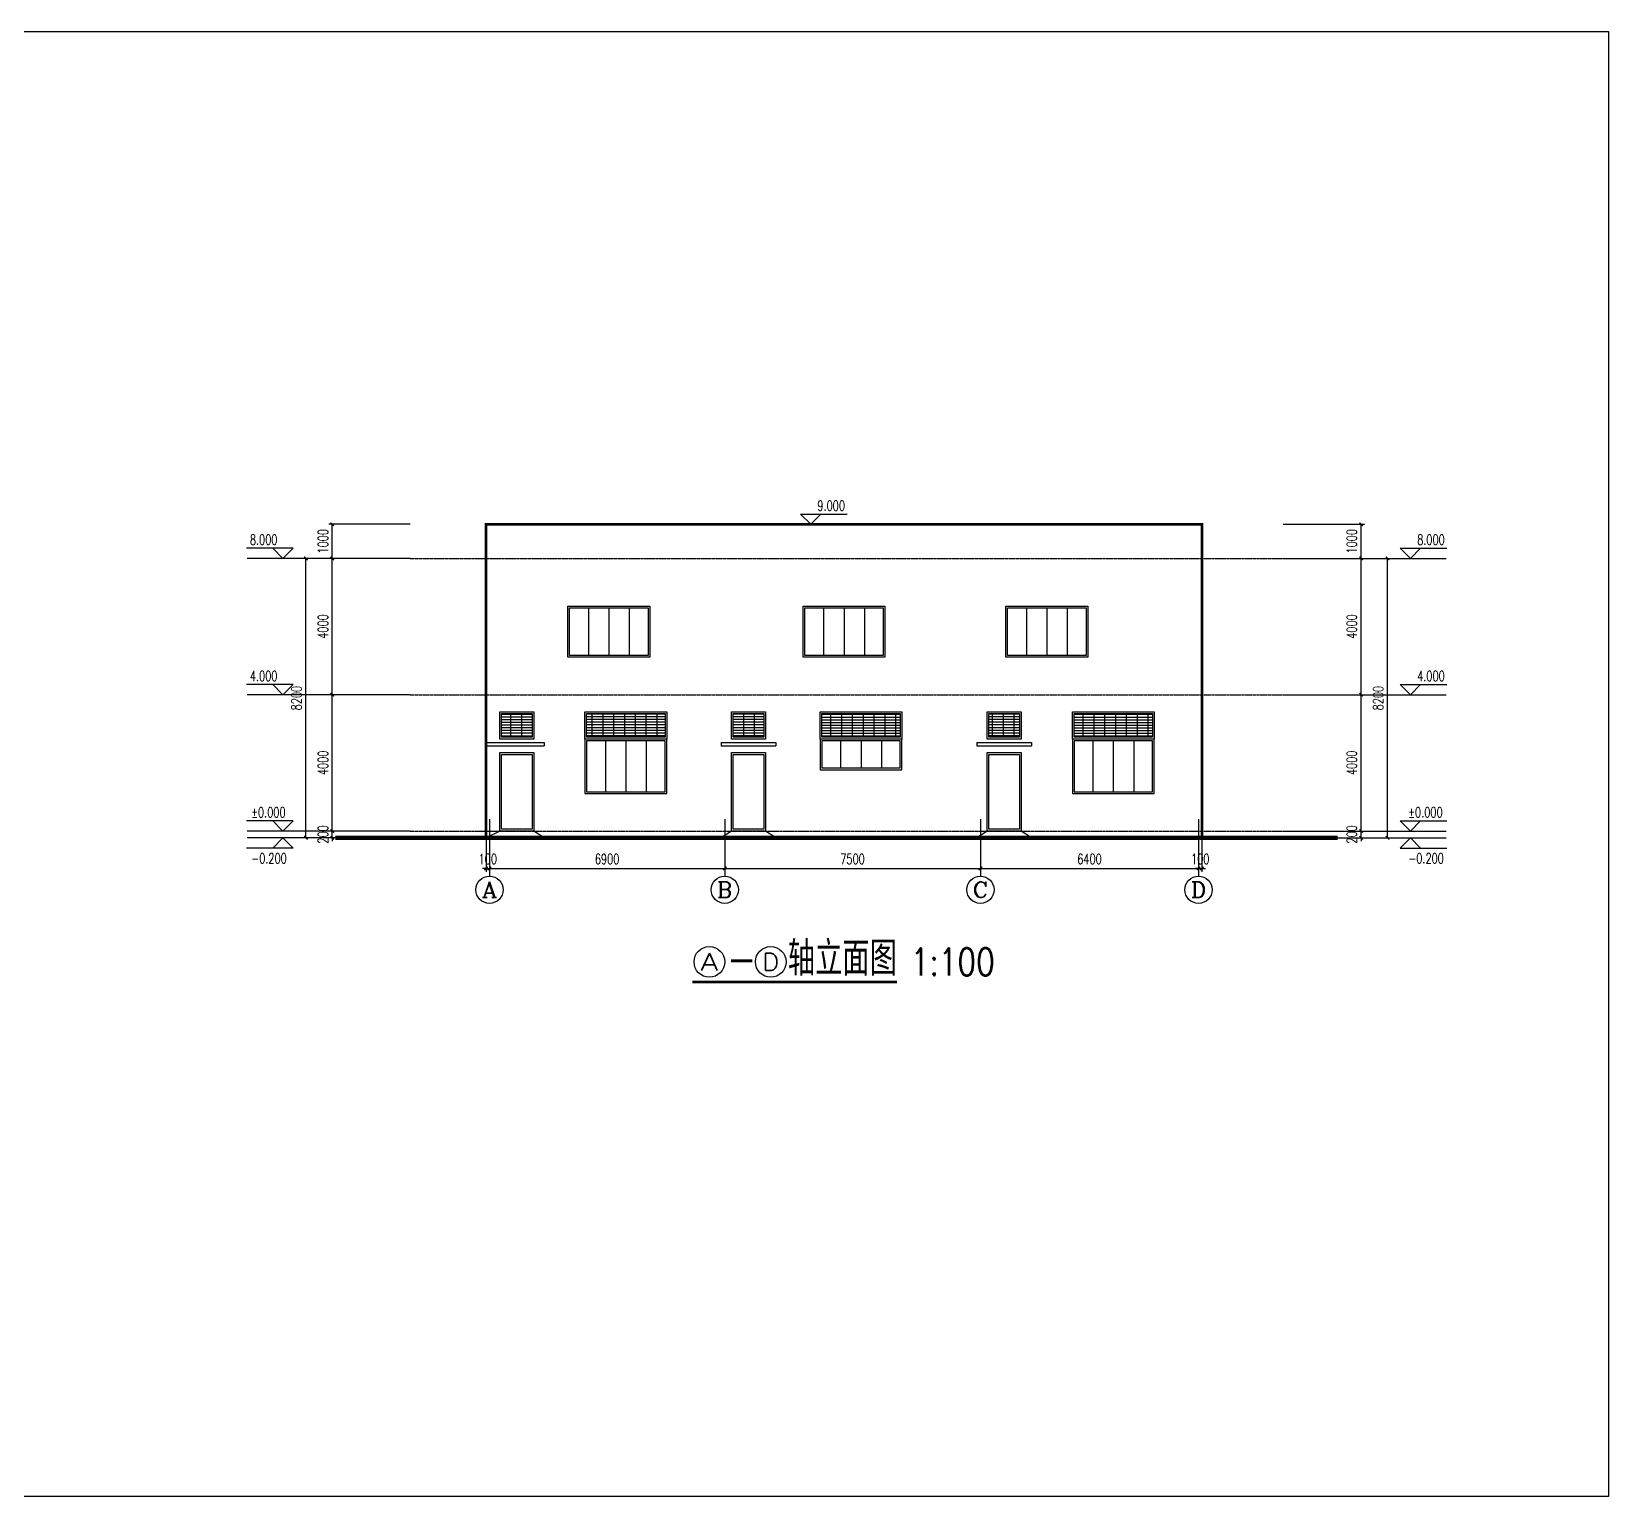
# Model space of a CAD drawing. Extents: x 5827 to 252697, y -546879 to 4066219.
# Drawn here: x 206438 to 252697, y 4023229 to 4066219 of the extents above; entities that cross this region are included whole.
import ezdxf
from ezdxf.enums import TextEntityAlignment as Align

# ---------------------------------------------------------------- set-up
doc = ezdxf.new("R2010")
doc.units = 0
doc.header["$MEASUREMENT"] = 0
doc.linetypes.add('DOTE', pattern=[2.42, 2, -0.2, 0.02, -0.2])
for name, color, linetype in [('AXIS', 3, 'Continuous'), ('AXIS_TEXT', 7, 'Continuous'), ('DIM_ELEV', 3, 'Continuous'), ('DIM_SYMB', 3, 'Continuous'), ('DOTE', 1, 'DOTE'), ('PUB_DIM', 3, 'Continuous'), ('PUB_HATCH', 8, 'Continuous'), ('PUB_TEXT', 7, 'Continuous'), ('立面', 40, 'Continuous')]:
    doc.layers.add(name, color=color, linetype=linetype)
doc.styles.add('_HZTXT', font='TXT', dxfattribs={"width": 0.8, "bigfont": 'HZTXT'})
doc.styles.add('_TCH_AXIS', font='COMPLEX', dxfattribs={"bigfont": 'GBCBIG'})
doc.styles.add('_TCH_DIM', font='SIMPLEX', dxfattribs={"bigfont": 'GBCBIG'})
doc.styles.add('_TCH_DIM_T3', font='SIMPLEX', dxfattribs={"width": 0.705882, "bigfont": 'GBCBIG'})
doc.styles.add('COMPLEX', font='COMPLEX')
doc.dimstyles.new('_TCH_ARCH&&100', dxfattribs={"dimtxt": 297.5, "dimasz": 100, "dimexe": 100, "dimexo": 0, "dimgap": 126.25, "dimtad": 1, "dimdec": 0, "dimzin": 0, "dimdsep": 46, "dimtxsty": '_TCH_DIM_T3', "dimblk": 'ARCHTICK', "dimcen": 0.09, "dimclrt": 7, "dimazin": 2, "dimtfac": 1, "dimtdec": 0, "dimtix": 1, "dimtmove": 2, "dimatfit": 3, "dimfxl": 0, "dimtolj": 1, "dimtzin": 0, "dimarcsym": 0})

# ---------------------------------------------------------------- blocks, each defined once
blk = doc.blocks.new('_ArchTick')
at = {"color": 0, "linetype": 'ByBlock', "const_width": 0.4}
blk.add_lwpolyline([(-0.5, -0.5), (0.5, 0.5)], dxfattribs=at)
blk = doc.blocks.new('*D6')
at = {"layer": 'AXIS', "color": 0, "lineweight": -2, "transparency": 16777216}
for p, q in [((219772, 4043103), (219772, 4041560)), ((219872, 4043103), (219872, 4041560)), ((219772, 4041660), (219672, 4041660)), ((219772, 4041660), (219872, 4041660)), ((219872, 4041660), (219972, 4041660))]:
    blk.add_line(p, q, dxfattribs=at)
at = {"layer": 'Defpoints', "color": 0, "transparency": 16777216}
for p in [(219772, 4043103), (219872, 4043103), (219872, 4041660)]:
    blk.add_point(p, dxfattribs=at)
at = {"layer": 'AXIS', "color": 0, "lineweight": -2, "transparency": 16777216, "xscale": 100, "yscale": 100, "zscale": 100}
blk.add_blockref('_ArchTick', (219772, 4041660), dxfattribs=at)
at = {"layer": 'AXIS', "color": 0, "lineweight": -2, "transparency": 16777216, "xscale": 100, "yscale": 100, "zscale": 100, "rotation": 180}
blk.add_blockref('_ArchTick', (219872, 4041660), dxfattribs=at)
at = {"layer": 'AXIS', "color": 7, "transparency": 16777216, "insert": (219822, 4041935), "char_height": 297.5, "attachment_point": 5, "style": '_TCH_DIM_T3'}
blk.add_mtext('\\A1;100', dxfattribs=at)
blk = doc.blocks.new('*D7')
at = {"layer": 'AXIS', "color": 0, "lineweight": -2, "transparency": 16777216}
for p, q in [((219872, 4043103), (219872, 4041560)), ((226772, 4043103), (226772, 4041560)), ((219872, 4041660), (226772, 4041660))]:
    blk.add_line(p, q, dxfattribs=at)
at = {"layer": 'Defpoints', "color": 0, "transparency": 16777216}
for p in [(219872, 4043103), (226772, 4043103), (226772, 4041660)]:
    blk.add_point(p, dxfattribs=at)
at = {"layer": 'AXIS', "color": 0, "lineweight": -2, "transparency": 16777216, "xscale": 100, "yscale": 100, "zscale": 100, "rotation": 180}
blk.add_blockref('_ArchTick', (219872, 4041660), dxfattribs=at)
at = {"layer": 'AXIS', "color": 0, "lineweight": -2, "transparency": 16777216, "xscale": 100, "yscale": 100, "zscale": 100}
blk.add_blockref('_ArchTick', (226772, 4041660), dxfattribs=at)
at = {"layer": 'AXIS', "color": 7, "transparency": 16777216, "insert": (223322, 4041935), "char_height": 297.5, "attachment_point": 5, "style": '_TCH_DIM_T3'}
blk.add_mtext('\\A1;6900', dxfattribs=at)
blk = doc.blocks.new('*D8')
at = {"layer": 'AXIS', "color": 0, "lineweight": -2, "transparency": 16777216}
for p, q in [((226772, 4043103), (226772, 4041560)), ((234272, 4043103), (234272, 4041560)), ((226772, 4041660), (234272, 4041660))]:
    blk.add_line(p, q, dxfattribs=at)
at = {"layer": 'Defpoints', "color": 0, "transparency": 16777216}
for p in [(226772, 4043103), (234272, 4043103), (234272, 4041660)]:
    blk.add_point(p, dxfattribs=at)
at = {"layer": 'AXIS', "color": 0, "lineweight": -2, "transparency": 16777216, "xscale": 100, "yscale": 100, "zscale": 100, "rotation": 180}
blk.add_blockref('_ArchTick', (226772, 4041660), dxfattribs=at)
at = {"layer": 'AXIS', "color": 0, "lineweight": -2, "transparency": 16777216, "xscale": 100, "yscale": 100, "zscale": 100}
blk.add_blockref('_ArchTick', (234272, 4041660), dxfattribs=at)
at = {"layer": 'AXIS', "color": 7, "transparency": 16777216, "insert": (230522, 4041935), "char_height": 297.5, "attachment_point": 5, "style": '_TCH_DIM_T3'}
blk.add_mtext('\\A1;7500', dxfattribs=at)
blk = doc.blocks.new('*D9')
at = {"layer": 'AXIS', "color": 0, "lineweight": -2, "transparency": 16777216}
for p, q in [((234272, 4043103), (234272, 4041560)), ((240672, 4043103), (240672, 4041560)), ((234272, 4041660), (240672, 4041660))]:
    blk.add_line(p, q, dxfattribs=at)
at = {"layer": 'Defpoints', "color": 0, "transparency": 16777216}
for p in [(234272, 4043103), (240672, 4043103), (240672, 4041660)]:
    blk.add_point(p, dxfattribs=at)
at = {"layer": 'AXIS', "color": 0, "lineweight": -2, "transparency": 16777216, "xscale": 100, "yscale": 100, "zscale": 100, "rotation": 180}
blk.add_blockref('_ArchTick', (234272, 4041660), dxfattribs=at)
at = {"layer": 'AXIS', "color": 0, "lineweight": -2, "transparency": 16777216, "xscale": 100, "yscale": 100, "zscale": 100}
blk.add_blockref('_ArchTick', (240672, 4041660), dxfattribs=at)
at = {"layer": 'AXIS', "color": 7, "transparency": 16777216, "insert": (237472, 4041935), "char_height": 297.5, "attachment_point": 5, "style": '_TCH_DIM_T3'}
blk.add_mtext('\\A1;6400', dxfattribs=at)
blk = doc.blocks.new('*D10')
at = {"layer": 'AXIS', "color": 0, "lineweight": -2, "transparency": 16777216}
for p, q in [((240672, 4043103), (240672, 4041560)), ((240772, 4043103), (240772, 4041560)), ((240672, 4041660), (240572, 4041660)), ((240672, 4041660), (240772, 4041660)), ((240772, 4041660), (240872, 4041660))]:
    blk.add_line(p, q, dxfattribs=at)
at = {"layer": 'Defpoints', "color": 0, "transparency": 16777216}
for p in [(240672, 4043103), (240772, 4043103), (240772, 4041660)]:
    blk.add_point(p, dxfattribs=at)
at = {"layer": 'AXIS', "color": 0, "lineweight": -2, "transparency": 16777216, "xscale": 100, "yscale": 100, "zscale": 100}
blk.add_blockref('_ArchTick', (240672, 4041660), dxfattribs=at)
at = {"layer": 'AXIS', "color": 0, "lineweight": -2, "transparency": 16777216, "xscale": 100, "yscale": 100, "zscale": 100, "rotation": 180}
blk.add_blockref('_ArchTick', (240772, 4041660), dxfattribs=at)
at = {"layer": 'AXIS', "color": 7, "transparency": 16777216, "insert": (240722, 4041935), "char_height": 297.5, "attachment_point": 5, "style": '_TCH_DIM_T3'}
blk.add_mtext('\\A1;100', dxfattribs=at)
blk = doc.blocks.new('*D11')
at = {"layer": 'Defpoints', "color": 0, "transparency": 16777216}
for p in [(214487, 4050758), (217545, 4050758), (217545, 4042558)]:
    blk.add_point(p, dxfattribs=at)
at = {"layer": 'PUB_DIM', "color": 0, "lineweight": -2, "transparency": 16777216}
for p, q in [((217545, 4050758), (214387, 4050758)), ((214487, 4042558), (214487, 4050758)), ((217545, 4042558), (214387, 4042558))]:
    blk.add_line(p, q, dxfattribs=at)
at = {"layer": 'PUB_DIM', "color": 0, "lineweight": -2, "transparency": 16777216, "xscale": 100, "yscale": 100, "zscale": 100}
for p, rotation in [((214487, 4050758), 90), ((214487, 4042558), 270)]:
    blk.add_blockref('_ArchTick', p, dxfattribs=dict(at, rotation=rotation))
at = {"layer": 'PUB_DIM', "color": 7, "transparency": 16777216, "insert": (214212, 4046658), "char_height": 297.5, "attachment_point": 5, "rotation": 90, "style": '_TCH_DIM_T3'}
blk.add_mtext('\\A1;8200', dxfattribs=at)
blk = doc.blocks.new('*D12')
at = {"layer": 'Defpoints', "color": 0, "transparency": 16777216}
for p in [(215262, 4051758), (217545, 4051758), (217545, 4050758)]:
    blk.add_point(p, dxfattribs=at)
at = {"layer": 'PUB_DIM', "color": 0, "lineweight": -2, "transparency": 16777216}
for p, q in [((217545, 4051758), (215162, 4051758)), ((215262, 4050758), (215262, 4051758)), ((217545, 4050758), (215162, 4050758))]:
    blk.add_line(p, q, dxfattribs=at)
at = {"layer": 'PUB_DIM', "color": 0, "lineweight": -2, "transparency": 16777216, "xscale": 100, "yscale": 100, "zscale": 100}
for p, rotation in [((215262, 4051758), 90), ((215262, 4050758), 270)]:
    blk.add_blockref('_ArchTick', p, dxfattribs=dict(at, rotation=rotation))
at = {"layer": 'PUB_DIM', "color": 7, "transparency": 16777216, "insert": (214987, 4051258), "char_height": 297.5, "attachment_point": 5, "rotation": 90, "style": '_TCH_DIM_T3'}
blk.add_mtext('\\A1;1000', dxfattribs=at)
blk = doc.blocks.new('*D13')
at = {"layer": 'Defpoints', "color": 0, "transparency": 16777216}
for p in [(215262, 4050758), (217545, 4050758), (217545, 4046758)]:
    blk.add_point(p, dxfattribs=at)
at = {"layer": 'PUB_DIM', "color": 0, "lineweight": -2, "transparency": 16777216}
for p, q in [((217545, 4050758), (215162, 4050758)), ((215262, 4046758), (215262, 4050758)), ((217545, 4046758), (215162, 4046758))]:
    blk.add_line(p, q, dxfattribs=at)
at = {"layer": 'PUB_DIM', "color": 0, "lineweight": -2, "transparency": 16777216, "xscale": 100, "yscale": 100, "zscale": 100}
for p, rotation in [((215262, 4050758), 90), ((215262, 4046758), 270)]:
    blk.add_blockref('_ArchTick', p, dxfattribs=dict(at, rotation=rotation))
at = {"layer": 'PUB_DIM', "color": 7, "transparency": 16777216, "insert": (214987, 4048758), "char_height": 297.5, "attachment_point": 5, "rotation": 90, "style": '_TCH_DIM_T3'}
blk.add_mtext('\\A1;4000', dxfattribs=at)
blk = doc.blocks.new('*D14')
at = {"layer": 'Defpoints', "color": 0, "transparency": 16777216}
for p in [(215262, 4046758), (217545, 4046758), (217545, 4042758)]:
    blk.add_point(p, dxfattribs=at)
at = {"layer": 'PUB_DIM', "color": 0, "lineweight": -2, "transparency": 16777216}
for p, q in [((217545, 4046758), (215162, 4046758)), ((215262, 4042758), (215262, 4046758)), ((217545, 4042758), (215162, 4042758))]:
    blk.add_line(p, q, dxfattribs=at)
at = {"layer": 'PUB_DIM', "color": 0, "lineweight": -2, "transparency": 16777216, "xscale": 100, "yscale": 100, "zscale": 100}
for p, rotation in [((215262, 4046758), 90), ((215262, 4042758), 270)]:
    blk.add_blockref('_ArchTick', p, dxfattribs=dict(at, rotation=rotation))
at = {"layer": 'PUB_DIM', "color": 7, "transparency": 16777216, "insert": (214987, 4044758), "char_height": 297.5, "attachment_point": 5, "rotation": 90, "style": '_TCH_DIM_T3'}
blk.add_mtext('\\A1;4000', dxfattribs=at)
blk = doc.blocks.new('*D15')
at = {"layer": 'Defpoints', "color": 0, "transparency": 16777216}
for p in [(215262, 4042758), (217545, 4042758), (217545, 4042558)]:
    blk.add_point(p, dxfattribs=at)
at = {"layer": 'PUB_DIM', "color": 0, "lineweight": -2, "transparency": 16777216}
for p, q in [((217545, 4042758), (215162, 4042758)), ((217545, 4042558), (215162, 4042558)), ((215262, 4042758), (215262, 4042858)), ((215262, 4042558), (215262, 4042758)), ((215262, 4042558), (215262, 4042458))]:
    blk.add_line(p, q, dxfattribs=at)
at = {"layer": 'PUB_DIM', "color": 0, "lineweight": -2, "transparency": 16777216, "xscale": 100, "yscale": 100, "zscale": 100}
for p, rotation in [((215262, 4042758), 270), ((215262, 4042558), 90)]:
    blk.add_blockref('_ArchTick', p, dxfattribs=dict(at, rotation=rotation))
at = {"layer": 'PUB_DIM', "color": 7, "transparency": 16777216, "insert": (214987, 4042658), "char_height": 297.5, "attachment_point": 5, "rotation": 90, "style": '_TCH_DIM_T3'}
blk.add_mtext('\\A1;200', dxfattribs=at)
blk = doc.blocks.new('*D16')
at = {"layer": 'Defpoints', "color": 0, "transparency": 16777216}
for p in [(243157, 4050758), (246215, 4050758), (243157, 4042558)]:
    blk.add_point(p, dxfattribs=at)
at = {"layer": 'PUB_DIM', "color": 0, "lineweight": -2, "transparency": 16777216}
for p, q in [((243157, 4050758), (246315, 4050758)), ((246215, 4042558), (246215, 4050758)), ((243157, 4042558), (246315, 4042558))]:
    blk.add_line(p, q, dxfattribs=at)
at = {"layer": 'PUB_DIM', "color": 0, "lineweight": -2, "transparency": 16777216, "xscale": 100, "yscale": 100, "zscale": 100}
for p, rotation in [((246215, 4050758), 90), ((246215, 4042558), 270)]:
    blk.add_blockref('_ArchTick', p, dxfattribs=dict(at, rotation=rotation))
at = {"layer": 'PUB_DIM', "color": 7, "transparency": 16777216, "insert": (245940, 4046658), "char_height": 297.5, "attachment_point": 5, "rotation": 90, "style": '_TCH_DIM_T3'}
blk.add_mtext('\\A1;8200', dxfattribs=at)
blk = doc.blocks.new('*D17')
at = {"layer": 'Defpoints', "color": 0, "transparency": 16777216}
for p in [(243157, 4051758), (245441, 4051758), (243157, 4050758)]:
    blk.add_point(p, dxfattribs=at)
at = {"layer": 'PUB_DIM', "color": 0, "lineweight": -2, "transparency": 16777216}
for p, q in [((243157, 4051758), (245541, 4051758)), ((245441, 4050758), (245441, 4051758)), ((243157, 4050758), (245541, 4050758))]:
    blk.add_line(p, q, dxfattribs=at)
at = {"layer": 'PUB_DIM', "color": 0, "lineweight": -2, "transparency": 16777216, "xscale": 100, "yscale": 100, "zscale": 100}
for p, rotation in [((245441, 4051758), 90), ((245441, 4050758), 270)]:
    blk.add_blockref('_ArchTick', p, dxfattribs=dict(at, rotation=rotation))
at = {"layer": 'PUB_DIM', "color": 7, "transparency": 16777216, "insert": (245166, 4051258), "char_height": 297.5, "attachment_point": 5, "rotation": 90, "style": '_TCH_DIM_T3'}
blk.add_mtext('\\A1;1000', dxfattribs=at)
blk = doc.blocks.new('*D18')
at = {"layer": 'Defpoints', "color": 0, "transparency": 16777216}
for p in [(243157, 4050758), (245441, 4050758), (243157, 4046758)]:
    blk.add_point(p, dxfattribs=at)
at = {"layer": 'PUB_DIM', "color": 0, "lineweight": -2, "transparency": 16777216}
for p, q in [((243157, 4050758), (245541, 4050758)), ((245441, 4046758), (245441, 4050758)), ((243157, 4046758), (245541, 4046758))]:
    blk.add_line(p, q, dxfattribs=at)
at = {"layer": 'PUB_DIM', "color": 0, "lineweight": -2, "transparency": 16777216, "xscale": 100, "yscale": 100, "zscale": 100}
for p, rotation in [((245441, 4050758), 90), ((245441, 4046758), 270)]:
    blk.add_blockref('_ArchTick', p, dxfattribs=dict(at, rotation=rotation))
at = {"layer": 'PUB_DIM', "color": 7, "transparency": 16777216, "insert": (245166, 4048758), "char_height": 297.5, "attachment_point": 5, "rotation": 90, "style": '_TCH_DIM_T3'}
blk.add_mtext('\\A1;4000', dxfattribs=at)
blk = doc.blocks.new('*D19')
at = {"layer": 'Defpoints', "color": 0, "transparency": 16777216}
for p in [(243157, 4046758), (245441, 4046758), (243157, 4042758)]:
    blk.add_point(p, dxfattribs=at)
at = {"layer": 'PUB_DIM', "color": 0, "lineweight": -2, "transparency": 16777216}
for p, q in [((243157, 4046758), (245541, 4046758)), ((245441, 4042758), (245441, 4046758)), ((243157, 4042758), (245541, 4042758))]:
    blk.add_line(p, q, dxfattribs=at)
at = {"layer": 'PUB_DIM', "color": 0, "lineweight": -2, "transparency": 16777216, "xscale": 100, "yscale": 100, "zscale": 100}
for p, rotation in [((245441, 4046758), 90), ((245441, 4042758), 270)]:
    blk.add_blockref('_ArchTick', p, dxfattribs=dict(at, rotation=rotation))
at = {"layer": 'PUB_DIM', "color": 7, "transparency": 16777216, "insert": (245166, 4044758), "char_height": 297.5, "attachment_point": 5, "rotation": 90, "style": '_TCH_DIM_T3'}
blk.add_mtext('\\A1;4000', dxfattribs=at)
blk = doc.blocks.new('*D20')
at = {"layer": 'Defpoints', "color": 0, "transparency": 16777216}
for p in [(243157, 4042758), (243157, 4042558), (245441, 4042758)]:
    blk.add_point(p, dxfattribs=at)
at = {"layer": 'PUB_DIM', "color": 0, "lineweight": -2, "transparency": 16777216}
for p, q in [((243157, 4042758), (245541, 4042758)), ((243157, 4042558), (245541, 4042558)), ((245441, 4042758), (245441, 4042858)), ((245441, 4042558), (245441, 4042758)), ((245441, 4042558), (245441, 4042458))]:
    blk.add_line(p, q, dxfattribs=at)
at = {"layer": 'PUB_DIM', "color": 0, "lineweight": -2, "transparency": 16777216, "xscale": 100, "yscale": 100, "zscale": 100}
for p, rotation in [((245441, 4042758), 270), ((245441, 4042558), 90)]:
    blk.add_blockref('_ArchTick', p, dxfattribs=dict(at, rotation=rotation))
at = {"layer": 'PUB_DIM', "color": 7, "transparency": 16777216, "insert": (245166, 4042658), "char_height": 297.5, "attachment_point": 5, "rotation": 90, "style": '_TCH_DIM_T3'}
blk.add_mtext('\\A1;200', dxfattribs=at)
blk = doc.blocks.new('_AXISO')
blk.add_circle((0, 0), 0.5)
at = {"layer": 'AXIS_TEXT', "style": 'COMPLEX', "width": 1.041667}
blk.add_attdef('A', text='', height=0.56, dxfattribs=at).set_placement((-0.25, -0.28), (0.25, -0.28), align=Align.FIT)

msp = doc.modelspace()

# ---------------------------------------------------------------- hatches: boundary and pattern name
at = {"layer": 'PUB_HATCH'}
h = msp.add_hatch(dxfattribs=at)
h.set_pattern_fill('GRATE', color=256, scale=100, style=0)
h.set_pattern_definition([(0, (268127.33, 4071033.99), (0, 79.375), []), (90, (268127.33, 4071034), (-317.5, 2e-14), [])])
h.paths.add_polyline_path([(221122.09, 4045507.69), (221122.09, 4046207.69), (220222.09, 4046207.69), (220222.09, 4045507.69)])
h = msp.add_hatch(dxfattribs=at)
h.set_pattern_fill('GRATE', color=256, scale=100, style=0)
h.set_pattern_definition([(0, (0, 4116125.79), (0, 79.375), []), (90, (0, 4116125.8), (-317.5, 2e-14), [])])
h.paths.add_polyline_path([(234522.09, 4045507.69), (235422.09, 4045507.69), (235422.09, 4046207.69), (234522.09, 4046207.69)])
h.paths.add_polyline_path([(225022.09, 4045507.69), (225022.09, 4046207.69), (222722.09, 4046207.69), (222722.09, 4045507.69)])
h.paths.add_polyline_path([(227922.09, 4045507.69), (227922.09, 4046207.69), (227022.09, 4046207.69), (227022.09, 4045507.69)])
h = msp.add_hatch(dxfattribs=at)
h.set_pattern_fill('GRATE', color=256, scale=100, style=0)
h.set_pattern_definition([(0, (145751.42, 4223585.43), (0, 79.375), []), (90, (145751.42, 4223585.43), (-317.5, 2e-14), [])])
h.paths.add_polyline_path([(231922.09, 4045507.69), (231922.09, 4046207.69), (229622.09, 4046207.69), (229622.09, 4045507.69)])
h = msp.add_hatch(dxfattribs=at)
h.set_pattern_fill('GRATE', color=256, scale=100, style=0)
h.set_pattern_definition([(0, (153151.42, 4223585.43), (0, 79.375), []), (90, (153151.42, 4223585.43), (-317.5, 2e-14), [])])
h.paths.add_polyline_path([(239322.09, 4045507.69), (239322.09, 4046207.69), (237022.09, 4046207.69), (237022.09, 4045507.69)])

# ---------------------------------------------------------------- linework, layer by layer
at = {"color": 142, "linetype": 'Continuous'}
for p, q in [((222772.09, 4049307.69), (222772.09, 4047907.69)), ((223372.09, 4049307.69), (223372.09, 4047907.69)), ((223972.09, 4049307.69), (223972.09, 4047907.69)), ((229672.09, 4049307.69), (229672.09, 4047907.69)), ((230272.09, 4049307.69), (230272.09, 4047907.69)), ((230872.09, 4049307.69), (230872.09, 4047907.69)), ((235622.09, 4049307.69), (235622.09, 4047907.69)), ((236222.09, 4049307.69), (236222.09, 4047907.69)), ((236822.09, 4049307.69), (236822.09, 4047907.69)), ((223272.09, 4045407.69), (223272.09, 4043907.69)), ((223872.09, 4045407.69), (223872.09, 4043907.69)), ((224472.09, 4045407.69), (224472.09, 4043907.69)), ((230172.09, 4045407.69), (230172.09, 4044607.69)), ((230772.09, 4045407.69), (230772.09, 4044607.69)), ((231372.09, 4045407.69), (231372.09, 4044607.69)), ((237572.09, 4045407.69), (237572.09, 4043907.69)), ((238172.09, 4045407.69), (238172.09, 4043907.69)), ((238772.09, 4045407.69), (238772.09, 4043907.69))]:
    msp.add_line(p, q, dxfattribs=at)
msp.add_lwpolyline([(39018.805, 4066219.231), (252696.661, 4066219.231), (252696.661, 4023229.388), (39018.805, 4023229.388)], close=True)
for points in [[(224522.09, 4047907.69), (222222.09, 4047907.69), (222222.09, 4049307.69), (224522.09, 4049307.69)], [(231422.09, 4047907.69), (229122.09, 4047907.69), (229122.09, 4049307.69), (231422.09, 4049307.69)], [(237372.09, 4047907.69), (235072.09, 4047907.69), (235072.09, 4049307.69), (237372.09, 4049307.69)], [(220222.09, 4045507.69), (220222.09, 4046207.69), (221122.09, 4046207.69), (221122.09, 4045507.69)], [(222722.09, 4045507.69), (222722.09, 4046207.69), (225022.09, 4046207.69), (225022.09, 4045507.69)], [(227022.09, 4045507.69), (227022.09, 4046207.69), (227922.09, 4046207.69), (227922.09, 4045507.69)], [(229622.09, 4045507.69), (229622.09, 4046207.69), (231922.09, 4046207.69), (231922.09, 4045507.69)], [(234522.09, 4045507.69), (234522.09, 4046207.69), (235422.09, 4046207.69), (235422.09, 4045507.69)], [(237022.09, 4045507.69), (237022.09, 4046207.69), (239322.09, 4046207.69), (239322.09, 4045507.69)], [(222722.09, 4043907.69), (225022.09, 4043907.69), (225022.09, 4045407.69), (222722.09, 4045407.69)], [(229622.09, 4044607.69), (231922.09, 4044607.69), (231922.09, 4045407.69), (229622.09, 4045407.69)], [(237022.09, 4043907.69), (239322.09, 4043907.69), (239322.09, 4045407.69), (237022.09, 4045407.69)], [(220222.09, 4042807.69), (220222.09, 4045007.69), (221122.09, 4045007.69), (221122.09, 4042807.69)], [(227022.09, 4042807.69), (227022.09, 4045007.69), (227922.09, 4045007.69), (227922.09, 4042807.69)], [(234522.09, 4042807.69), (234522.09, 4045007.69), (235422.09, 4045007.69), (235422.09, 4042807.69)]]:
    msp.add_lwpolyline(points, close=True, dxfattribs=at)
at = {"layer": 'AXIS'}
for p, q in [((219872.09, 4043103.128), (219872.09, 4041435.383)), ((226772.09, 4043103.128), (226772.09, 4041435.383)), ((234272.09, 4043103.128), (234272.09, 4041435.383)), ((240672.09, 4043103.128), (240672.09, 4041435.383))]:
    msp.add_line(p, q, dxfattribs=at)
at = {"layer": 'DIM_ELEV'}
for p, q in [((229294.07, 4051757.69), (228994.07, 4052057.69)), ((228994.07, 4052057.69), (230361.092, 4052057.69)), ((229294.07, 4051757.69), (229594.07, 4052057.69)), ((214114.583, 4051057.69), (212747.561, 4051057.69)), ((213814.583, 4050757.69), (213514.583, 4051057.69)), ((213814.583, 4050757.69), (214114.583, 4051057.69)), ((246887.661, 4050757.69), (246587.661, 4051057.69)), ((246587.661, 4051057.69), (247954.683, 4051057.69)), ((246887.661, 4050757.69), (247187.661, 4051057.69)), ((217545.031, 4050757.69), (212763.8, 4050757.69)), ((243157.212, 4050757.69), (247938.444, 4050757.69)), ((214114.583, 4047057.69), (212747.561, 4047057.69)), ((217545.031, 4046757.69), (212763.8, 4046757.69)), ((213814.583, 4046757.69), (213514.583, 4047057.69)), ((213814.583, 4046757.69), (214114.583, 4047057.69)), ((243157.212, 4046757.69), (247938.444, 4046757.69)), ((246887.661, 4046757.69), (246587.661, 4047057.69)), ((246587.661, 4047057.69), (247954.683, 4047057.69)), ((246887.661, 4046757.69), (247187.661, 4047057.69)), ((214114.583, 4043057.69), (212747.561, 4043057.69)), ((213814.583, 4042757.69), (213514.583, 4043057.69)), ((213814.583, 4042757.69), (214114.583, 4043057.69)), ((246887.661, 4042757.69), (246587.661, 4043057.69)), ((246587.661, 4043057.69), (247954.683, 4043057.69)), ((246887.661, 4042757.69), (247187.661, 4043057.69)), ((217545.031, 4042757.69), (212763.8, 4042757.69)), ((217545.031, 4042557.69), (212763.8, 4042557.69)), ((213814.583, 4042557.69), (213514.583, 4042257.69)), ((213814.583, 4042557.69), (214114.583, 4042257.69)), ((243157.212, 4042757.69), (247938.444, 4042757.69)), ((243157.212, 4042557.69), (247938.444, 4042557.69)), ((246887.661, 4042557.69), (246587.661, 4042257.69)), ((246887.661, 4042557.69), (247187.661, 4042257.69)), ((214114.583, 4042257.69), (212747.561, 4042257.69)), ((246587.661, 4042257.69), (247954.683, 4042257.69))]:
    msp.add_line(p, q, dxfattribs=at)
at = {"layer": 'DIM_SYMB', "const_width": 70}
msp.add_lwpolyline([(225822.333, 4038327.353), (231827.058, 4038327.353)], dxfattribs=at)
at = {"layer": 'DOTE', "linetype": 'DOTE'}
for p, q in [((217545.031, 4050757.69), (243157.212, 4050757.69)), ((217545.031, 4046757.69), (243157.212, 4046757.69)), ((217545.031, 4042757.69), (243157.212, 4042757.69))]:
    msp.add_line(p, q, dxfattribs=at)
at = {"layer": 'PUB_TEXT'}
for centre in [(226322.333, 4038917.353), (228122.333, 4038917.353)]:
    msp.add_circle(centre, 450, dxfattribs=at)
at = {"layer": '立面'}
for p, q in [((219772.09, 4051757.69), (219772.09, 4042557.69)), ((219772.09, 4051757.69), (240772.09, 4051757.69)), ((240772.09, 4051757.69), (240772.09, 4042557.69)), ((219772.09, 4045357.69), (221472.09, 4045357.69)), ((221472.09, 4045357.69), (221472.09, 4045257.69)), ((226672.09, 4045357.69), (226672.09, 4045257.69)), ((226672.09, 4045357.69), (228272.09, 4045357.69)), ((228272.09, 4045357.69), (228272.09, 4045257.69)), ((234172.09, 4045357.69), (234172.09, 4045257.69)), ((234172.09, 4045357.69), (235772.09, 4045357.69)), ((235772.09, 4045357.69), (235772.09, 4045257.69)), ((219772.09, 4045257.69), (221472.09, 4045257.69)), ((226672.09, 4045257.69), (228272.09, 4045257.69)), ((234172.09, 4045257.69), (235772.09, 4045257.69)), ((215354.345, 4042557.69), (244751.854, 4042557.69)), ((220172.09, 4042757.69), (219772.09, 4042557.69)), ((221172.09, 4042757.69), (220172.09, 4042757.69)), ((221472.09, 4042557.69), (221172.09, 4042757.69)), ((226972.09, 4042757.69), (226672.09, 4042557.69)), ((227972.09, 4042757.69), (226972.09, 4042757.69)), ((228272.09, 4042557.69), (227972.09, 4042757.69)), ((234472.09, 4042757.69), (234172.09, 4042557.69)), ((235472.09, 4042757.69), (234472.09, 4042757.69)), ((235772.09, 4042557.69), (235472.09, 4042757.69))]:
    msp.add_line(p, q, dxfattribs=at)
for points, const_width in [([(219772.09, 4042557.69), (219772.09, 4051757.69), (240772.09, 4051757.69), (240772.09, 4042557.69)], 80), ([(244751.854, 4042557.69), (215354.345, 4042557.69)], 120)]:
    msp.add_lwpolyline(points, dxfattribs=dict(at, const_width=const_width))
for points in [[(224572.09, 4047857.69), (222172.09, 4047857.69), (222172.09, 4049357.69), (224572.09, 4049357.69), (224572.09, 4047857.69)], [(231472.09, 4047857.69), (229072.09, 4047857.69), (229072.09, 4049357.69), (231472.09, 4049357.69), (231472.09, 4047857.69)], [(237422.09, 4047857.69), (235022.09, 4047857.69), (235022.09, 4049357.69), (237422.09, 4049357.69), (237422.09, 4047857.69)], [(220172.09, 4045457.69), (220172.09, 4046257.69), (221172.09, 4046257.69), (221172.09, 4045457.69), (220172.09, 4045457.69)], [(222672.09, 4045457.69), (222672.09, 4046257.69), (225072.09, 4046257.69), (225072.09, 4045457.69), (222672.09, 4045457.69)], [(226972.09, 4045457.69), (226972.09, 4046257.69), (227972.09, 4046257.69), (227972.09, 4045457.69), (226972.09, 4045457.69)], [(229572.09, 4045457.69), (229572.09, 4046257.69), (231972.09, 4046257.69), (231972.09, 4045457.69), (229572.09, 4045457.69)], [(234472.09, 4045457.69), (234472.09, 4046257.69), (235472.09, 4046257.69), (235472.09, 4045457.69), (234472.09, 4045457.69)], [(236972.09, 4045457.69), (236972.09, 4046257.69), (239372.09, 4046257.69), (239372.09, 4045457.69), (236972.09, 4045457.69)], [(222672.09, 4043857.69), (225072.09, 4043857.69), (225072.09, 4045457.69), (222672.09, 4045457.69), (222672.09, 4043857.69)], [(229572.09, 4044557.69), (231972.09, 4044557.69), (231972.09, 4045457.69), (229572.09, 4045457.69), (229572.09, 4044557.69)], [(236972.09, 4043857.69), (239372.09, 4043857.69), (239372.09, 4045457.69), (236972.09, 4045457.69), (236972.09, 4043857.69)], [(220172.09, 4042757.69), (220172.09, 4045057.69), (221172.09, 4045057.69), (221172.09, 4042757.69), (220172.09, 4042757.69)], [(226972.09, 4042757.69), (226972.09, 4045057.69), (227972.09, 4045057.69), (227972.09, 4042757.69), (226972.09, 4042757.69)], [(234472.09, 4042757.69), (234472.09, 4045057.69), (235472.09, 4045057.69), (235472.09, 4042757.69), (234472.09, 4042757.69)]]:
    msp.add_lwpolyline(points, dxfattribs=at)

# ---------------------------------------------------------------- block references
at = {"layer": 'AXIS'}
ref = msp.add_blockref('_AXISO', (219872.09, 4041035.383), dxfattribs=dict(at, xscale=800, yscale=800, zscale=800))
ref.add_attrib('A', 'A', dxfattribs={"layer": 'AXIS_TEXT', "height": 452.548, "style": '_TCH_AXIS', "width": 1.166667}).set_placement((219645.815, 4040809.109), (220098.364, 4040809.109), align=Align.FIT)
ref = msp.add_blockref('_AXISO', (226772.09, 4041035.383), dxfattribs=dict(at, xscale=800, yscale=800, zscale=800))
ref.add_attrib('A', 'B', dxfattribs={"layer": 'AXIS_TEXT', "height": 452.548, "style": '_TCH_AXIS', "width": 1.235294}).set_placement((226545.815, 4040809.109), (226998.364, 4040809.109), align=Align.FIT)
ref = msp.add_blockref('_AXISO', (234272.09, 4041035.383), dxfattribs=dict(at, xscale=800, yscale=800, zscale=800))
ref.add_attrib('A', 'C', dxfattribs={"layer": 'AXIS_TEXT', "height": 452.548, "style": '_TCH_AXIS', "width": 1.4}).set_placement((234045.815, 4040809.109), (234498.364, 4040809.109), align=Align.FIT)
ref = msp.add_blockref('_AXISO', (240672.09, 4041035.383), dxfattribs=dict(at, xscale=800, yscale=800, zscale=800))
ref.add_attrib('A', 'D', dxfattribs={"layer": 'AXIS_TEXT', "height": 452.548, "style": '_TCH_AXIS', "width": 1.235294}).set_placement((240445.815, 4040809.109), (240898.364, 4040809.109), align=Align.FIT)

# ---------------------------------------------------------------- texts
at = {"layer": 'PUB_TEXT'}
for s, height, style, width, p in [('9.000', 297.5, '_TCH_DIM', 0.705882, (229491.092, 4052157.79)), ('8.000', 297.5, '_TCH_DIM', 0.705882, (212843.561, 4051157.79)), ('8.000', 297.5, '_TCH_DIM', 0.705882, (247084.683, 4051157.79)), ('4.000', 297.5, '_TCH_DIM', 0.705882, (212843.561, 4047157.79)), ('4.000', 297.5, '_TCH_DIM', 0.705882, (247084.683, 4047157.79)), ('%%P0.000', 297.5, '_TCH_DIM', 0.705882, (212882.561, 4043157.79)), ('%%P0.000', 297.5, '_TCH_DIM', 0.705882, (246824.683, 4043157.79)), ('-0.200', 297.5, '_TCH_DIM', 0.705882, (212882.561, 4041807.59)), ('-0.200', 297.5, '_TCH_DIM', 0.705882, (246824.683, 4041807.59)), ('轴立面图', 1000, '_HZTXT', 0.8, (228622.333, 4038517.353)), ('1:100', 800, '_HZTXT', 0.8, (232227.058, 4038517.353)), ('-', 1000, '_HZTXT', 0.8, (226822.333, 4038517.353))]:
    msp.add_text(s, height=height, dxfattribs=dict(at, style=style, width=width)).set_placement(p)
at = {"layer": 'PUB_TEXT', "style": '_HZTXT', "width": 1.875}
for s, p, p2 in [('A', (226067.775, 4038662.795), (226576.892, 4038662.795)), ('D', (227867.775, 4038662.795), (228376.892, 4038662.795))]:
    msp.add_text(s, height=509.117, dxfattribs=at).set_placement(p, p2, align=Align.FIT)

# ---------------------------------------------------------------- dimensions: what is measured, and where the dimension line sits
at = {"layer": 'AXIS'}
for p1, p2, picture, middle in [((219772.09, 4043103.128), (219872.09, 4043103.128), '*D6', (219822.09, 4041935.233)), ((219872.09, 4043103.128), (226772.09, 4043103.128), '*D7', (223322.09, 4041935.233)), ((226772.09, 4043103.128), (234272.09, 4043103.128), '*D8', (230522.09, 4041935.233)), ((234272.09, 4043103.128), (240672.09, 4043103.128), '*D9', (237472.09, 4041935.233)), ((240672.09, 4043103.128), (240772.09, 4043103.128), '*D10', (240722.09, 4041935.233))]:
    dim = msp.add_aligned_dim(p1=p1, p2=p2, distance=-1442.895, dimstyle='_TCH_ARCH&&100', dxfattribs=at)
    dim.commit()
    dim.dimension.update_dxf_attribs({"geometry": picture, "text_midpoint": middle})
at = {"layer": 'PUB_DIM'}
for p1, p2, distance, picture, middle in [((217545.031, 4050757.69), (217545.031, 4051757.69), 2283.298, '*D12', (214986.733, 4051257.69)), ((243157.212, 4050757.69), (243157.212, 4051757.69), -2283.298, '*D17', (245165.51, 4051257.69)), ((217545.031, 4042557.69), (217545.031, 4050757.69), 3058.015, '*D11', (214212.016, 4046657.69)), ((217545.031, 4046757.69), (217545.031, 4050757.69), 2283.298, '*D13', (214986.733, 4048757.69)), ((243157.212, 4042557.69), (243157.212, 4050757.69), -3058.015, '*D16', (245940.227, 4046657.69)), ((243157.212, 4046757.69), (243157.212, 4050757.69), -2283.298, '*D18', (245165.51, 4048757.69)), ((217545.031, 4042757.69), (217545.031, 4046757.69), 2283.298, '*D14', (214986.733, 4044757.69)), ((243157.212, 4042757.69), (243157.212, 4046757.69), -2283.298, '*D19', (245165.51, 4044757.69)), ((217545.031, 4042557.69), (217545.031, 4042757.69), 2283.298, '*D15', (214986.733, 4042657.69)), ((243157.212, 4042557.69), (243157.212, 4042757.69), -2283.298, '*D20', (245165.51, 4042657.69))]:
    dim = msp.add_aligned_dim(p1=p1, p2=p2, distance=distance, dimstyle='_TCH_ARCH&&100', dxfattribs=at)
    dim.commit()
    dim.dimension.update_dxf_attribs({"geometry": picture, "text_midpoint": middle})

doc.saveas('drawing.dxf')
